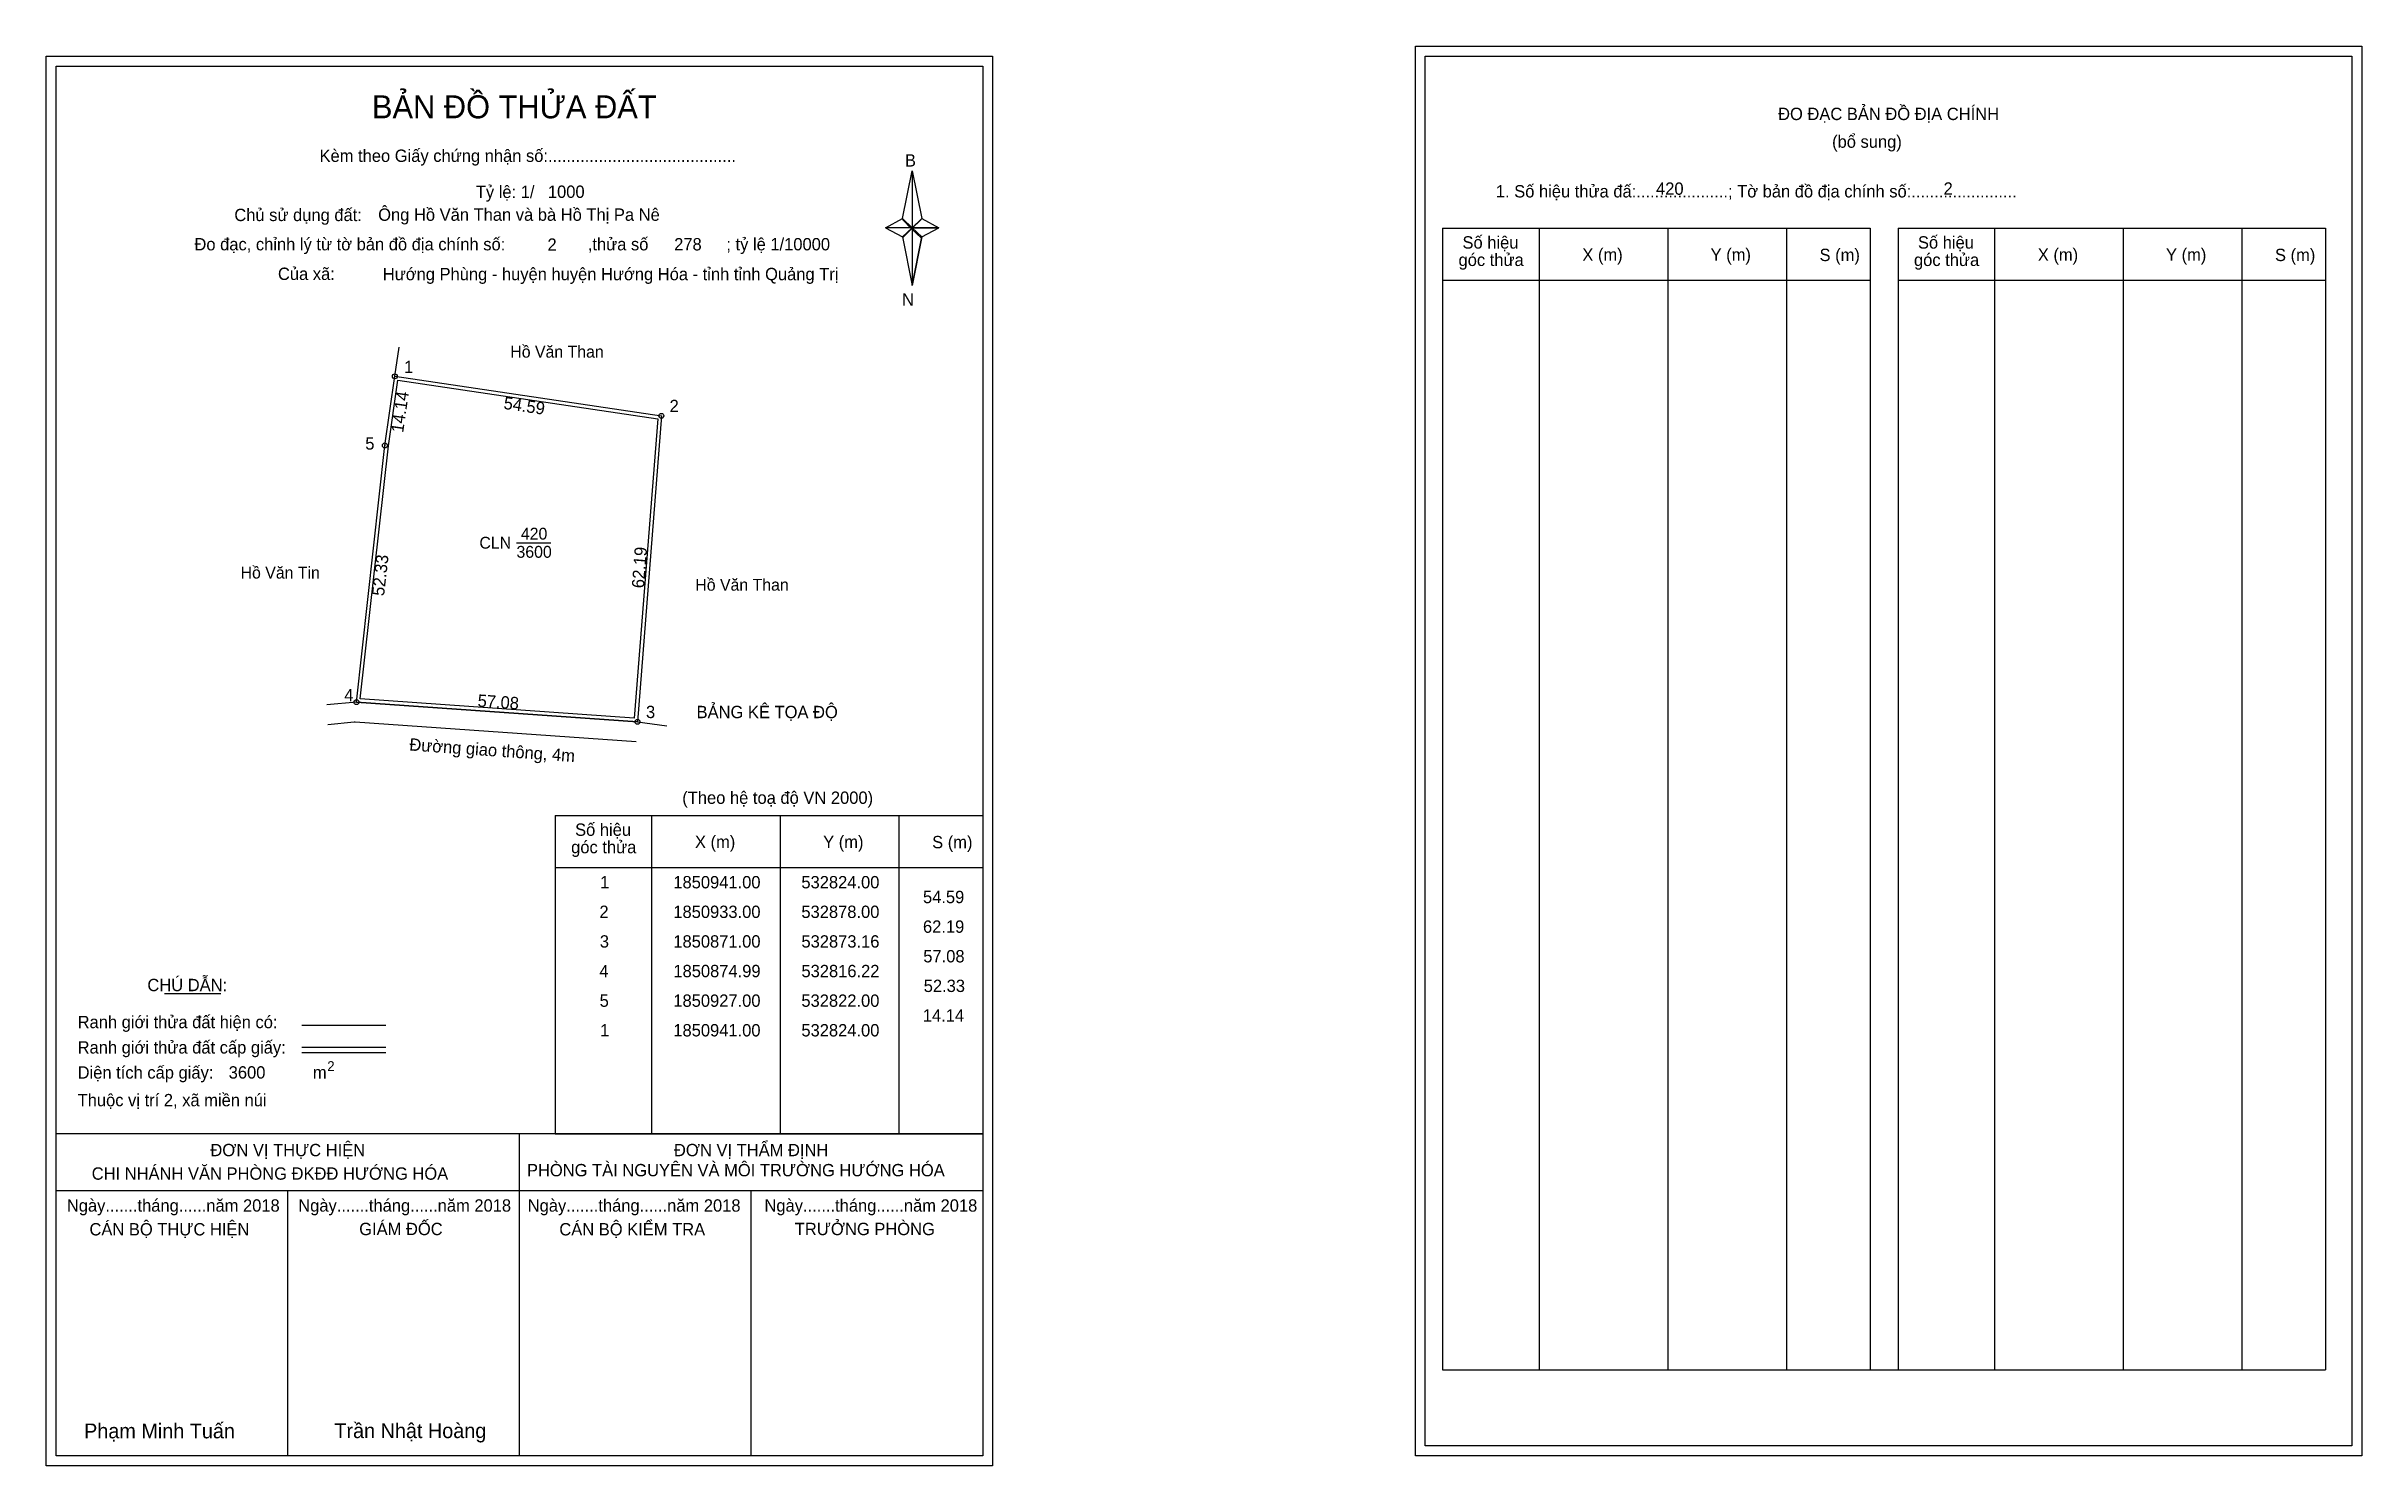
# Model space of a CAD drawing. Extents: x 532753 to 533222, y 1850720 to 1851008.
import ezdxf

# ---------------------------------------------------------------- set-up
doc = ezdxf.new("R2010")
doc.units = 0
for name, color, linetype in [('Level 1', 7, 'Continuous'), ('Level 10', 7, 'Continuous'), ('Level 11', 7, 'Continuous'), ('Level 13', 7, 'Continuous'), ('Level 27', 7, 'Continuous'), ('Level 3', 7, 'Continuous'), ('Level 36', 7, 'Continuous'), ('Level 49', 7, 'Continuous'), ('Level 53', 7, 'Continuous'), ('Level 55', 7, 'Continuous'), ('Level 6', 7, 'Continuous'), ('Level 63', 7, 'Continuous'), ('Level 9', 7, 'Continuous')]:
    doc.layers.add(name, color=color, linetype=linetype)

msp = doc.modelspace()

# ---------------------------------------------------------------- linework, layer by layer
at = {"layer": 'Level 1'}
for p, q in [((533032.73, 1851005.86), (533032.73, 1851005.86)), ((532755.41, 1851003.86), (532755.41, 1851003.86)), ((532926.83, 1850972.98), (532928.8, 1850982.62)), ((532928.8, 1850982.62), (532928.8, 1850971.1)), ((532928.8, 1850982.62), (532930.76, 1850972.98)), ((532923.38, 1850971.1), (532926.83, 1850972.98)), ((532926.83, 1850972.98), (532928.8, 1850971.1)), ((532928.65, 1850970.88), (532926.83, 1850972.76)), ((532928.8, 1850971.1), (532926.83, 1850969.26)), ((532930.62, 1850972.76), (532928.65, 1850970.88)), ((532928.65, 1850970.88), (532930.62, 1850972.76)), ((532930.76, 1850972.98), (532928.8, 1850971.1)), ((532928.8, 1850971.1), (532928.8, 1850959.4)), ((532928.8, 1850971.1), (532934.21, 1850971.1)), ((532928.8, 1850971.1), (532930.76, 1850969.26)), ((532930.76, 1850969.26), (532934.21, 1850971.1)), ((532928.65, 1850970.88), (532926.83, 1850969.04)), ((532926.83, 1850969.04), (532928.65, 1850970.88)), ((532926.83, 1850969.26), (532928.8, 1850959.4)), ((532930.62, 1850969.04), (532928.65, 1850970.88)), ((532930.76, 1850969.26), (532928.8, 1850959.4)), ((533036.26, 1850971.01), (533122.86, 1850971.01)), ((533055.85, 1850739.74), (533055.85, 1850971.01)), ((533081.92, 1850739.74), (533081.92, 1850971.01)), ((533105.9, 1850971.01), (533105.9, 1850739.74)), ((533122.86, 1850971.01), (533122.86, 1850739.74)), ((533128.52, 1850971.01), (533215.12, 1850971.01)), ((533148.11, 1850739.74), (533148.11, 1850971.01)), ((533174.18, 1850739.74), (533174.18, 1850971.01)), ((533198.15, 1850971.01), (533198.15, 1850739.74)), ((533215.12, 1850971.01), (533215.12, 1850739.74)), ((533036.26, 1850960.48), (533122.86, 1850960.48)), ((533128.52, 1850960.48), (533215.12, 1850960.48)), ((532856.5, 1850852.04), (532943.1, 1850852.04)), ((532876.09, 1850787.51), (532876.09, 1850852.04)), ((532902.16, 1850787.51), (532902.16, 1850852.04)), ((532926.13, 1850852.04), (532926.13, 1850787.51)), ((532856.5, 1850841.51), (532943.1, 1850841.51)), ((532777.32, 1850815.93), (532788.73, 1850815.93)), ((532805.19, 1850809.52), (532822.2, 1850809.52)), ((532805.19, 1850805.08), (532822.2, 1850805.08)), ((532805.19, 1850803.98), (532822.2, 1850803.98)), ((532862.23, 1850787.51), (532755.4, 1850787.51)), ((532943.1, 1850787.51), (532838.26, 1850787.51)), ((532849.25, 1850722.29), (532849.25, 1850787.51)), ((532856.5, 1850787.51), (532943.1, 1850787.51)), ((532943.1, 1850775.96), (532755.4, 1850775.96)), ((532802.33, 1850722.29), (532802.33, 1850775.96)), ((532896.18, 1850722.29), (532896.18, 1850775.96)), ((533036.26, 1850739.74), (533215.12, 1850739.74)), ((533220.43, 1850724.29), (533220.43, 1850724.29)), ((532943.1, 1850722.29), (532943.1, 1850722.29))]:
    msp.add_line(p, q, dxfattribs=at)
for points in [[(532926.83, 1850972.98), (532928.8, 1850982.62), (532928.8, 1850971.1)], [(532923.38, 1850971.1), (532926.83, 1850969.26), (532928.8, 1850971.1)], [(532928.8, 1850971.1), (532930.76, 1850972.98), (532934.21, 1850971.1)], [(532928.8, 1850971.1), (532928.8, 1850959.4), (532930.76, 1850969.26)]]:
    msp.add_lwpolyline(points, close=True, dxfattribs=at)
at = {"layer": 'Level 10'}
msp.add_line((532816.22, 1850874.99), (532873.16, 1850871), dxfattribs=at)
for points in [[(532873.16, 1850871), (532816.22, 1850874.99), (532822, 1850927), (532824, 1850941), (532878, 1850933)], [(532872.52, 1850871.75), (532817, 1850875.64), (532822.69, 1850926.91), (532824.59, 1850940.2), (532877.25, 1850932.4)]]:
    msp.add_lwpolyline(points, close=True, dxfattribs=at)
for points in [[(532810.41, 1850870.48), (532815.75, 1850870.97)], [(532815.75, 1850870.97), (532815.98, 1850870.99), (532872.86, 1850867)]]:
    msp.add_lwpolyline(points, dxfattribs=at)
at = {"layer": 'Level 11'}
for centre in [(532824, 1850941), (532878, 1850933), (532822, 1850927), (532816.22, 1850874.99), (532873.16, 1850871), (532873.16, 1850871)]:
    msp.add_circle(centre, 0.5, dxfattribs=at)
at = {"layer": 'Level 27'}
for p, q in [((532824, 1850941), (532824.91, 1850946.93)), ((532816.22, 1850874.99), (532810.25, 1850874.44)), ((532873.16, 1850871), (532879.11, 1850870.19))]:
    msp.add_line(p, q, dxfattribs=at)
at = {"layer": 'Level 3'}
for p, q in [((533036.26, 1850971.01), (533036.26, 1850739.74)), ((533128.52, 1850971.01), (533128.52, 1850739.74)), ((532856.5, 1850852.04), (532856.5, 1850787.51))]:
    msp.add_line(p, q, dxfattribs=at)
at = {"layer": 'Level 63'}
for points in [[(532753.4, 1851005.86), (532945.1, 1851005.86), (532945.1, 1850720.29), (532753.4, 1850720.29)], [(533030.73, 1851007.86), (533222.43, 1851007.86), (533222.43, 1850722.29), (533030.73, 1850722.29)], [(533032.73, 1851005.86), (533220.43, 1851005.86), (533220.43, 1850724.29), (533032.73, 1850724.29)], [(532755.4, 1851003.86), (532943.1, 1851003.86), (532943.1, 1850722.29), (532755.4, 1850722.29)]]:
    msp.add_lwpolyline(points, close=True, dxfattribs=at)
at = {"layer": 'Level 9'}
msp.add_line((532848.65, 1850907.28), (532855.62, 1850907.28), dxfattribs=at)

# ---------------------------------------------------------------- texts
at = {"layer": 'Level 1'}
for s, height, p in [('BẢN ĐỒ THỬA ĐẤT', 4.6657, (532819.37, 1850993.27)), ('ĐO ĐẠC BẢN ĐỒ ĐỊA CHÍNH', 2.5, (533104.21, 1850992.92)), ('(bổ sung)', 2.5, (533115.15, 1850987.3)), ('Kèm theo Giấy chứng nhận số:.........................................', 2.5, (532808.75, 1850984.44)), ('B', 2.5, (532927.34, 1850983.5)), ('1. Số hiệu thửa đấ:....................; Tờ bản đồ địa chính số:.......................', 2.5, (533047.04, 1850977.24)), ('Chủ sử dụng đất:', 2.5, (532791.49, 1850972.45)), ('Đo đạc, chỉnh lý từ tờ bản đồ địa chính số:                  ,thửa số                 ; tỷ lệ 1/10000', 2.5, (532783.41, 1850966.52)), ('Số hiệu', 2.5, (533040.28, 1850966.88)), ('X (m)', 2.5, (533064.56, 1850964.4)), ('Y (m)', 2.5, (533090.54, 1850964.4)), ('S (m)', 2.5, (533112.61, 1850964.35)), ('Số hiệu', 2.5, (533132.54, 1850966.88)), ('X (m)', 2.5, (533156.82, 1850964.4)), ('Y (m)', 2.5, (533182.79, 1850964.4)), ('S (m)', 2.5, (533204.87, 1850964.35)), ('Của xã:', 2.5, (532800.33, 1850960.52)), ('góc thửa', 2.5, (533039.48, 1850963.35)), ('góc thửa', 2.5, (533131.74, 1850963.35)), ('N', 2.5, (532926.74, 1850955.33)), ('BẢNG KÊ TỌA ĐỘ', 2.5, (532885.13, 1850871.74)), ('(Theo hệ toạ độ VN 2000)', 2.5, (532882.23, 1850854.38)), ('Số hiệu', 2.5, (532860.52, 1850847.9)), ('góc thửa', 2.5, (532859.72, 1850844.37)), ('X (m)', 2.5, (532884.8, 1850845.43)), ('Y (m)', 2.5, (532910.77, 1850845.43)), ('S (m)', 2.5, (532932.85, 1850845.38)), ('CHÚ DẪN:', 2.5, (532773.88, 1850816.43)), ('Ranh giới thửa đất hiện có:', 2.5, (532759.75, 1850808.93)), ('Ranh giới thửa đất cấp giấy:', 2.5, (532759.75, 1850803.79)), ('2', 2, (532810.31, 1850800.24)), ('Diện tích cấp giấy:', 2.5, (532759.75, 1850798.71)), ('m', 2.5, (532807.41, 1850798.73)), ('Thuộc vị trí 2, xã miền núi', 2.5, (532759.75, 1850793.11)), ('ĐƠN VỊ THỰC HIỆN', 2.5, (532786.64, 1850782.99)), ('ĐƠN VỊ THẨM ĐỊNH', 2.5, (532880.54, 1850782.99)), ('CHI NHÁNH VĂN PHÒNG ĐKĐĐ HƯỚNG HÓA', 2.5, (532762.6, 1850778.23)), ('PHÒNG TÀI NGUYÊN VÀ MÔI TRƯỜNG HƯỚNG HÓA', 2.5, (532850.77, 1850778.92)), ('Ngày.......tháng......năm 2018', 2.5, (532757.57, 1850771.76)), ('Ngày.......tháng......năm 2018', 2.5, (532804.44, 1850771.76)), ('Ngày.......tháng......năm 2018', 2.5, (532850.92, 1850771.76)), ('Ngày.......tháng......năm 2018', 2.5, (532898.88, 1850771.76)), ('CÁN BỘ THỰC HIỆN', 2.5, (532762.15, 1850766.94)), ('GIÁM ĐỐC', 2.5, (532816.79, 1850767)), ('CÁN BỘ KIỂM TRA', 2.5, (532857.33, 1850766.94)), ('TRƯỞNG PHÒNG', 2.5, (532905.02, 1850767)), ('Phạm Minh Tuấn', 3, (532761.06, 1850725.83)), ('Trần Nhật Hoàng', 3, (532811.76, 1850725.88))]:
    msp.add_text(s, height=height, dxfattribs=at).set_placement(p)
at = {"layer": 'Level 11'}
msp.add_text('Tỷ lệ: 1/', height=2.5, dxfattribs=at).set_placement((532840.41, 1850977.13))
at = {"layer": 'Level 13'}
for s, p in [('420', (532849.54, 1850907.92)), ('CLN', (532841.14, 1850906.08)), ('3600', (532848.65, 1850904.24))]:
    msp.add_text(s, height=2.4, dxfattribs=at).set_placement(p)
at = {"layer": 'Level 36'}
for s, p in [('Hồ Văn Than', (532847.4, 1850944.79)), ('Hồ Văn Tin', (532792.76, 1850900.03)), ('Hồ Văn Than', (532884.88, 1850897.57))]:
    msp.add_text(s, height=2.4, dxfattribs=at).set_placement(p)
at = {"layer": 'Level 49'}
for s, rotation, p in [('14.14', 81.8699, (532825.69, 1850929.48)), ('54.59', 351.573, (532845.92, 1850934.42)), ('62.19', 85.5363, (532874.47, 1850898)), ('52.33', 83.6586, (532821.82, 1850896.41)), ('57.08', 355.9916, (532840.71, 1850874.08)), ('Đường giao thông, 4m', 355.9916, (532826.88, 1850865.2))]:
    msp.add_text(s, height=2.5, rotation=rotation, dxfattribs=at).set_placement(p)
at = {"layer": 'Level 53'}
for s, p in [('1', (532865.6, 1850837.26)), ('1850941.00', (532880.42, 1850837.26)), ('532824.00', (532906.36, 1850837.26)), ('54.59', (532930.99, 1850834.26)), ('2', (532865.45, 1850831.26)), ('1850933.00', (532880.42, 1850831.26)), ('532878.00', (532906.36, 1850831.26)), ('62.19', (532930.99, 1850828.26)), ('3', (532865.53, 1850825.26)), ('1850871.00', (532880.42, 1850825.26)), ('532873.16', (532906.37, 1850825.26)), ('4', (532865.44, 1850819.26)), ('1850874.99', (532880.43, 1850819.26)), ('532816.22', (532906.37, 1850819.26)), ('57.08', (532931.05, 1850822.26)), ('52.33', (532931.14, 1850816.26)), ('5', (532865.49, 1850813.26)), ('1850927.00', (532880.42, 1850813.26)), ('532822.00', (532906.36, 1850813.26)), ('14.14', (532930.96, 1850810.26)), ('1', (532865.6, 1850807.26)), ('1850941.00', (532880.42, 1850807.26)), ('532824.00', (532906.36, 1850807.26))]:
    msp.add_text(s, height=2.5, dxfattribs=at).set_placement(p)
at = {"layer": 'Level 55'}
for s, height, p in [('419', 0.11, (532823.88, 1850940.89)), ('1', 0.4, (532823.89, 1850941)), ('0', 0.11, (532823.96, 1850940.89)), ('0', 0.11, (532823.96, 1850940.89)), ('2', 0.4, (532877.86, 1850933)), ('0', 0.11, (532877.96, 1850932.89)), ('0', 0.11, (532877.96, 1850932.89)), ('419', 0.11, (532821.88, 1850926.89)), ('5', 0.4, (532821.87, 1850927)), ('4', 0.4, (532816.08, 1850874.99)), ('419', 0.11, (532816.1, 1850874.88)), ('0', 0.11, (532816.18, 1850874.88)), ('0', 0.11, (532816.18, 1850874.88)), ('3', 0.4, (532873.04, 1850871)), ('0', 0.11, (532873.12, 1850870.89)), ('0', 0.11, (532873.12, 1850870.89)), ('0', 0.11, (532873.12, 1850870.89)), ('0', 0.11, (532873.12, 1850870.89))]:
    msp.add_text(s, height=height, dxfattribs=at).set_placement(p)
at = {"layer": 'Level 6'}
for s, p in [('1000', (532855.01, 1850977.15)), ('420', (533079.49, 1850977.78)), ('2', (533137.73, 1850977.8)), ('Ông Hồ Văn Than và bà Hồ Thị Pa Nê', (532820.63, 1850972.51)), ('2', (532854.93, 1850966.43)), ('278', (532880.59, 1850966.51)), (' Hướng Phùng - huyện huyện Hướng Hóa - tỉnh tỉnh Quảng Trị', (532820.64, 1850960.47)), ('3600', (532790.35, 1850798.72))]:
    msp.add_text(s, height=2.5, dxfattribs=at).set_placement(p)
at = {"layer": 'Level 9'}
for s, p in [('1', (532825.88, 1850941.65)), ('2', (532879.66, 1850933.74)), ('5', (532818.02, 1850926.15)), ('4', (532813.76, 1850875.17)), ('3', (532874.88, 1850871.76))]:
    msp.add_text(s, height=2.5, dxfattribs=at).set_placement(p)

doc.saveas('drawing.dxf')
